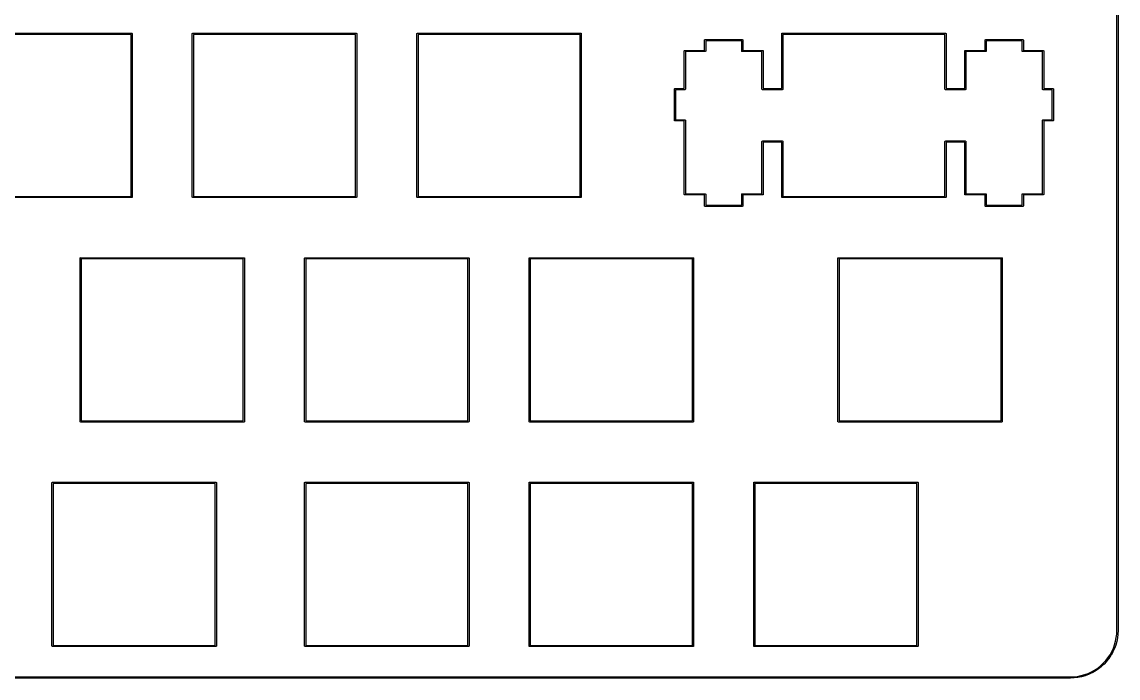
# Model space of a CAD drawing. Extents: x 13 to 318, y -118 to -23.
# Drawn here: x 225 to 318, y -118.3 to -62.6 of the extents above; entities that cross this region are included whole.
import ezdxf

# ---------------------------------------------------------------- set-up
doc = ezdxf.new("R2010")
doc.units = 0
doc.layers.add('BLACK', color=7, linetype='CONTINUOUS')

msp = doc.modelspace()

# ---------------------------------------------------------------- linework, layer by layer
at = {"layer": 'BLACK', "linetype": 'CONTINUOUS'}
for p, q in [((317.933, -114.249), (317.933, -26.8528)), ((318.033, -26.8528), (318.033, -114.249)), ((220.496, -63.5757), (234.341, -63.5757)), ((234.294, -63.6757), (220.543, -63.6757)), ((234.294, -77.4238), (234.294, -63.6757)), ((234.341, -63.5757), (234.344, -63.5755)), ((234.344, -63.5755), (234.346, -63.5757)), ((234.346, -63.5757), (234.354, -63.5764)), ((234.354, -63.5764), (234.363, -63.5793)), ((234.363, -63.5793), (234.372, -63.5839)), ((234.372, -63.5839), (234.379, -63.5902)), ((234.379, -63.5902), (234.386, -63.5978)), ((234.386, -63.5978), (234.39, -63.6065)), ((234.39, -63.6065), (234.393, -63.6159)), ((234.393, -63.6159), (234.394, -63.6257)), ((234.394, -63.6257), (234.394, -63.6281)), ((234.394, -63.6281), (234.394, -77.4713)), ((239.493, -63.6257), (239.494, -63.6159)), ((239.493, -63.6282), (239.493, -63.6257)), ((239.493, -77.4713), (239.493, -63.6282)), ((239.494, -63.6159), (239.497, -63.6065)), ((239.497, -63.6065), (239.501, -63.5978)), ((239.501, -63.5978), (239.508, -63.5902)), ((239.508, -63.5902), (239.515, -63.5839)), ((239.515, -63.5839), (239.524, -63.5793)), ((239.524, -63.5793), (239.533, -63.5764)), ((239.533, -63.5764), (239.541, -63.5757)), ((239.541, -63.5757), (239.543, -63.5755)), ((239.543, -63.5755), (239.546, -63.5757)), ((239.546, -63.5757), (253.391, -63.5757)), ((239.593, -63.6757), (239.593, -77.4238)), ((253.344, -63.6757), (239.593, -63.6757)), ((253.344, -77.4238), (253.344, -63.6757)), ((253.391, -63.5757), (253.394, -63.5755)), ((253.394, -63.5755), (253.396, -63.5757)), ((253.396, -63.5757), (253.404, -63.5764)), ((253.404, -63.5764), (253.413, -63.5793)), ((253.413, -63.5793), (253.422, -63.5839)), ((253.422, -63.5839), (253.429, -63.5902)), ((253.429, -63.5902), (253.436, -63.5978)), ((253.436, -63.5978), (253.44, -63.6065)), ((253.44, -63.6065), (253.443, -63.6159)), ((253.443, -63.6159), (253.444, -63.6257)), ((253.444, -63.6257), (253.444, -63.6281)), ((253.444, -63.6281), (253.444, -77.4713)), ((258.543, -63.6257), (258.544, -63.6159)), ((258.543, -63.6282), (258.543, -63.6257)), ((258.543, -77.4713), (258.543, -63.6282)), ((258.544, -63.6159), (258.547, -63.6065)), ((258.547, -63.6065), (258.551, -63.5978)), ((258.551, -63.5978), (258.558, -63.5902)), ((258.558, -63.5902), (258.565, -63.5839)), ((258.565, -63.5839), (258.574, -63.5793)), ((258.574, -63.5793), (258.583, -63.5764)), ((258.583, -63.5764), (258.591, -63.5757)), ((258.591, -63.5757), (258.593, -63.5755)), ((258.593, -63.5755), (258.596, -63.5757)), ((258.596, -63.5757), (272.441, -63.5757)), ((258.643, -63.6757), (258.643, -77.4238)), ((272.394, -63.6757), (258.643, -63.6757)), ((272.394, -77.4238), (272.394, -63.6757)), ((272.441, -63.5757), (272.444, -63.5755)), ((272.444, -63.5755), (272.446, -63.5757)), ((272.446, -63.5757), (272.454, -63.5764)), ((272.454, -63.5764), (272.463, -63.5793)), ((272.463, -63.5793), (272.472, -63.5839)), ((272.472, -63.5839), (272.479, -63.5902)), ((272.479, -63.5902), (272.486, -63.5978)), ((272.486, -63.5978), (272.49, -63.6065)), ((272.49, -63.6065), (272.493, -63.6159)), ((272.493, -63.6159), (272.494, -63.6257)), ((272.494, -63.6257), (272.494, -63.6281)), ((272.494, -63.6281), (272.494, -77.4713)), ((282.947, -64.1743), (282.948, -64.1645)), ((282.948, -64.1645), (282.951, -64.1551)), ((282.951, -64.1551), (282.956, -64.1464)), ((282.956, -64.1464), (282.962, -64.1388)), ((282.962, -64.1388), (282.97, -64.1326)), ((282.97, -64.1326), (282.978, -64.1279)), ((282.978, -64.1279), (282.988, -64.1251)), ((282.988, -64.1251), (282.995, -64.1243)), ((282.995, -64.1243), (282.998, -64.1241)), ((282.998, -64.1241), (283, -64.1243)), ((283, -64.1243), (286.147, -64.1243)), ((286.147, -64.1243), (286.15, -64.1241)), ((286.15, -64.1241), (286.152, -64.1243)), ((286.152, -64.1243), (286.159, -64.1251)), ((286.159, -64.1251), (286.169, -64.1279)), ((286.169, -64.1279), (286.178, -64.1326)), ((286.178, -64.1326), (286.185, -64.1388)), ((286.185, -64.1388), (286.191, -64.1464)), ((286.191, -64.1464), (286.196, -64.1551)), ((286.196, -64.1551), (286.199, -64.1645)), ((286.199, -64.1645), (286.2, -64.1743)), ((289.498, -63.6257), (289.499, -63.6159)), ((289.498, -63.6281), (289.498, -63.6257)), ((289.498, -68.2747), (289.498, -63.6281)), ((289.499, -63.6159), (289.502, -63.6065)), ((289.502, -63.6065), (289.506, -63.5978)), ((289.506, -63.5978), (289.513, -63.5902)), ((289.513, -63.5902), (289.52, -63.5839)), ((289.52, -63.5839), (289.529, -63.5793)), ((289.529, -63.5793), (289.538, -63.5764)), ((289.538, -63.5764), (289.546, -63.5757)), ((289.546, -63.5757), (289.548, -63.5755)), ((289.548, -63.5755), (289.551, -63.5757)), ((289.551, -63.5757), (303.396, -63.5757)), ((289.598, -63.6757), (289.598, -68.3223)), ((303.349, -63.6757), (289.598, -63.6757)), ((303.349, -68.3223), (303.349, -63.6757)), ((303.396, -63.5757), (303.399, -63.5755)), ((303.399, -63.5755), (303.401, -63.5757)), ((303.401, -63.5757), (303.409, -63.5764)), ((303.409, -63.5764), (303.418, -63.5793)), ((303.418, -63.5793), (303.427, -63.5839)), ((303.427, -63.5839), (303.434, -63.5902)), ((303.434, -63.5902), (303.441, -63.5978)), ((303.441, -63.5978), (303.445, -63.6065)), ((303.445, -63.6065), (303.448, -63.6159)), ((303.448, -63.6159), (303.449, -63.6257)), ((303.449, -63.6257), (303.449, -63.6281)), ((303.449, -63.6281), (303.449, -68.2747)), ((306.747, -64.1743), (306.748, -64.1645)), ((306.748, -64.1645), (306.751, -64.1551)), ((306.751, -64.1551), (306.756, -64.1464)), ((306.756, -64.1464), (306.762, -64.1388)), ((306.762, -64.1388), (306.769, -64.1326)), ((306.769, -64.1326), (306.778, -64.1279)), ((306.778, -64.1279), (306.788, -64.1251)), ((306.788, -64.1251), (306.795, -64.1243)), ((306.795, -64.1243), (306.797, -64.1241)), ((306.797, -64.1241), (306.8, -64.1243)), ((306.8, -64.1243), (309.947, -64.1243)), ((309.947, -64.1243), (309.949, -64.1241)), ((309.949, -64.1241), (309.952, -64.1243)), ((309.952, -64.1243), (309.959, -64.1251)), ((309.959, -64.1251), (309.969, -64.1279)), ((309.969, -64.1279), (309.977, -64.1326)), ((309.977, -64.1326), (309.985, -64.1388)), ((309.985, -64.1388), (309.991, -64.1464)), ((309.991, -64.1464), (309.996, -64.1551)), ((309.996, -64.1551), (309.999, -64.1645)), ((309.999, -64.1645), (310, -64.1743)), ((281.223, -65.0938), (281.224, -65.084)), ((281.223, -65.0963), (281.223, -65.0938)), ((281.223, -68.2747), (281.223, -65.0963)), ((281.224, -65.084), (281.226, -65.0746)), ((281.226, -65.0746), (281.231, -65.0659)), ((281.231, -65.0659), (281.237, -65.0583)), ((281.237, -65.0583), (281.245, -65.052)), ((281.245, -65.052), (281.254, -65.0474)), ((281.254, -65.0474), (281.263, -65.0445)), ((281.263, -65.0445), (281.27, -65.0438)), ((281.27, -65.0438), (281.273, -65.0436)), ((281.273, -65.0436), (281.275, -65.0438)), ((281.275, -65.0438), (282.948, -65.0438)), ((282.948, -64.1768), (282.947, -64.1743)), ((282.948, -65.0438), (282.948, -64.1768)), ((283.048, -65.0963), (283.047, -65.1036)), ((286.1, -64.2243), (283.048, -64.2243)), ((283.048, -64.2243), (283.048, -65.0914)), ((283.048, -65.0914), (283.048, -65.0938)), ((283.048, -65.0938), (283.048, -65.0963)), ((283.048, -65.0963), (283.048, -65.0963)), ((286.099, -65.0938), (286.1, -65.0914)), ((286.1, -65.1036), (286.099, -65.0938)), ((286.1, -65.0914), (286.1, -64.2243)), ((286.2, -64.1743), (286.2, -64.1768)), ((286.2, -64.1768), (286.2, -65.0438)), ((286.2, -65.0438), (287.872, -65.0438)), ((287.872, -65.0438), (287.874, -65.0436)), ((287.874, -65.0436), (287.877, -65.0438)), ((287.877, -65.0438), (287.884, -65.0445)), ((287.884, -65.0445), (287.894, -65.0474)), ((287.894, -65.0474), (287.902, -65.052)), ((287.902, -65.052), (287.91, -65.0583)), ((287.91, -65.0583), (287.916, -65.0659)), ((287.916, -65.0659), (287.921, -65.0746)), ((287.921, -65.0746), (287.924, -65.084)), ((287.924, -65.084), (287.925, -65.0938)), ((287.925, -65.0938), (287.924, -65.0963)), ((287.924, -65.0963), (287.924, -68.2747)), ((305.022, -65.0938), (305.023, -65.084)), ((305.023, -65.0963), (305.022, -65.0938)), ((305.023, -65.084), (305.026, -65.0746)), ((305.023, -68.2747), (305.023, -65.0963)), ((305.026, -65.0746), (305.031, -65.0659)), ((305.031, -65.0659), (305.037, -65.0583)), ((305.037, -65.0583), (305.045, -65.052)), ((305.045, -65.052), (305.053, -65.0474)), ((305.053, -65.0474), (305.063, -65.0445)), ((305.063, -65.0445), (305.07, -65.0438)), ((305.07, -65.0438), (305.073, -65.0436)), ((305.073, -65.0436), (305.075, -65.0438)), ((305.075, -65.0438), (306.747, -65.0438)), ((306.747, -64.1768), (306.747, -64.1743)), ((306.747, -65.0438), (306.747, -64.1768)), ((309.899, -64.2243), (306.847, -64.2243)), ((306.847, -64.2243), (306.847, -65.0914)), ((306.847, -65.0914), (306.848, -65.0938)), ((306.848, -65.0938), (306.847, -65.0963)), ((306.847, -65.0963), (306.847, -65.0963)), ((306.847, -65.0963), (306.847, -65.1036)), ((309.899, -65.0914), (309.899, -64.2243)), ((309.899, -65.0938), (309.899, -65.0914)), ((309.9, -65.1036), (309.899, -65.0938)), ((310, -64.1743), (309.999, -64.1768)), ((309.999, -64.1768), (309.999, -65.0438)), ((309.999, -65.0438), (311.672, -65.0438)), ((311.672, -65.0438), (311.674, -65.0436)), ((311.674, -65.0436), (311.677, -65.0438)), ((311.677, -65.0438), (311.684, -65.0445)), ((311.684, -65.0445), (311.693, -65.0474)), ((311.693, -65.0474), (311.702, -65.052)), ((311.702, -65.052), (311.71, -65.0583)), ((311.71, -65.0583), (311.716, -65.0659)), ((311.716, -65.0659), (311.721, -65.0746)), ((311.721, -65.0746), (311.723, -65.084)), ((311.723, -65.084), (311.724, -65.0938)), ((311.724, -65.0938), (311.724, -65.0963)), ((311.724, -65.0963), (311.724, -68.2747)), ((282.995, -65.1438), (281.323, -65.1438)), ((281.323, -65.1438), (281.323, -68.3223)), ((282.998, -65.1441), (282.995, -65.1438)), ((283.007, -65.1431), (282.998, -65.1441)), ((283.017, -65.1402), (283.007, -65.1431)), ((283.025, -65.1356), (283.017, -65.1402)), ((283.033, -65.1293), (283.025, -65.1356)), ((283.039, -65.1217), (283.033, -65.1293)), ((283.044, -65.113), (283.039, -65.1217)), ((283.047, -65.1036), (283.044, -65.113)), ((286.103, -65.113), (286.1, -65.1036)), ((286.108, -65.1217), (286.103, -65.113)), ((286.114, -65.1293), (286.108, -65.1217)), ((286.122, -65.1356), (286.114, -65.1293)), ((286.13, -65.1402), (286.122, -65.1356)), ((286.14, -65.1431), (286.13, -65.1402)), ((286.15, -65.1441), (286.14, -65.1431)), ((286.152, -65.1438), (286.15, -65.1441)), ((287.824, -65.1438), (286.152, -65.1438)), ((287.824, -68.3223), (287.824, -65.1438)), ((306.795, -65.1438), (305.123, -65.1438)), ((305.123, -65.1438), (305.123, -68.3223)), ((306.797, -65.1441), (306.795, -65.1438)), ((306.807, -65.1431), (306.797, -65.1441)), ((306.817, -65.1402), (306.807, -65.1431)), ((306.825, -65.1356), (306.817, -65.1402)), ((306.833, -65.1293), (306.825, -65.1356)), ((306.839, -65.1217), (306.833, -65.1293)), ((306.844, -65.113), (306.839, -65.1217)), ((306.847, -65.1036), (306.844, -65.113)), ((309.903, -65.113), (309.9, -65.1036)), ((309.908, -65.1217), (309.903, -65.113)), ((309.914, -65.1293), (309.908, -65.1217)), ((309.922, -65.1356), (309.914, -65.1293)), ((309.93, -65.1402), (309.922, -65.1356)), ((309.94, -65.1431), (309.93, -65.1402)), ((309.949, -65.1441), (309.94, -65.1431)), ((309.952, -65.1438), (309.949, -65.1441)), ((311.624, -65.1438), (309.952, -65.1438)), ((311.624, -68.3223), (311.624, -65.1438)), ((280.4, -68.3247), (280.401, -68.3149)), ((280.4, -68.3271), (280.4, -68.3247)), ((280.4, -70.9715), (280.4, -68.3271)), ((280.401, -68.3149), (280.403, -68.3055)), ((280.403, -68.3055), (280.408, -68.2968)), ((280.408, -68.2968), (280.414, -68.2892)), ((280.414, -68.2892), (280.422, -68.2829)), ((280.422, -68.2829), (280.431, -68.2783)), ((280.431, -68.2783), (280.44, -68.2754)), ((280.44, -68.2754), (280.447, -68.2747)), ((280.447, -68.2747), (280.45, -68.2745)), ((280.45, -68.2745), (280.452, -68.2747)), ((280.452, -68.2747), (281.223, -68.2747)), ((281.27, -68.3747), (280.5, -68.3747)), ((280.5, -68.3747), (280.5, -70.9239)), ((281.273, -68.3749), (281.27, -68.3747)), ((281.283, -68.374), (281.273, -68.3749)), ((281.292, -68.3711), (281.283, -68.374)), ((281.301, -68.3665), (281.292, -68.3711)), ((281.308, -68.3602), (281.301, -68.3665)), ((281.315, -68.3526), (281.308, -68.3602)), ((281.319, -68.3439), (281.315, -68.3526)), ((281.322, -68.3345), (281.319, -68.3439)), ((281.323, -68.3271), (281.322, -68.3345)), ((281.323, -68.3223), (281.323, -68.3247)), ((281.323, -68.3247), (281.323, -68.3271)), ((281.323, -68.3271), (281.323, -68.3271)), ((287.824, -68.3247), (287.824, -68.3223)), ((287.825, -68.3345), (287.824, -68.3247)), ((287.828, -68.3439), (287.825, -68.3345)), ((287.833, -68.3526), (287.828, -68.3439)), ((287.839, -68.3602), (287.833, -68.3526)), ((287.846, -68.3665), (287.839, -68.3602)), ((287.855, -68.3711), (287.846, -68.3665)), ((287.865, -68.374), (287.855, -68.3711)), ((287.874, -68.3749), (287.865, -68.374)), ((287.877, -68.3747), (287.874, -68.3749)), ((289.546, -68.3747), (287.877, -68.3747)), ((287.924, -68.2747), (289.498, -68.2747)), ((289.548, -68.3749), (289.546, -68.3747)), ((289.558, -68.374), (289.548, -68.3749)), ((289.567, -68.3711), (289.558, -68.374)), ((289.576, -68.3665), (289.567, -68.3711)), ((289.584, -68.3602), (289.576, -68.3665)), ((289.59, -68.3526), (289.584, -68.3602)), ((289.595, -68.3439), (289.59, -68.3526)), ((289.597, -68.3345), (289.595, -68.3439)), ((289.598, -68.3271), (289.597, -68.3345)), ((289.598, -68.3223), (289.598, -68.3247)), ((289.598, -68.3247), (289.598, -68.3271)), ((289.598, -68.3271), (289.598, -68.3271)), ((303.349, -68.3247), (303.349, -68.3223)), ((303.35, -68.3345), (303.349, -68.3247)), ((303.352, -68.3439), (303.35, -68.3345)), ((303.357, -68.3526), (303.352, -68.3439)), ((303.363, -68.3602), (303.357, -68.3526)), ((303.371, -68.3665), (303.363, -68.3602)), ((303.38, -68.3711), (303.371, -68.3665)), ((303.389, -68.374), (303.38, -68.3711)), ((303.399, -68.3749), (303.389, -68.374)), ((303.401, -68.3747), (303.399, -68.3749)), ((305.07, -68.3747), (303.401, -68.3747)), ((303.449, -68.2747), (305.023, -68.2747)), ((305.073, -68.3749), (305.07, -68.3747)), ((305.082, -68.374), (305.073, -68.3749)), ((305.092, -68.3711), (305.082, -68.374)), ((305.101, -68.3665), (305.092, -68.3711)), ((305.108, -68.3602), (305.101, -68.3665)), ((305.114, -68.3526), (305.108, -68.3602)), ((305.119, -68.3439), (305.114, -68.3526)), ((305.122, -68.3345), (305.119, -68.3439)), ((305.123, -68.3271), (305.122, -68.3345)), ((305.123, -68.3223), (305.123, -68.3247)), ((305.123, -68.3247), (305.123, -68.3271)), ((305.123, -68.3271), (305.123, -68.3271)), ((311.624, -68.3247), (311.624, -68.3223)), ((311.625, -68.3345), (311.624, -68.3247)), ((311.628, -68.3439), (311.625, -68.3345)), ((311.632, -68.3526), (311.628, -68.3439)), ((311.639, -68.3602), (311.632, -68.3526)), ((311.646, -68.3665), (311.639, -68.3602)), ((311.655, -68.3711), (311.646, -68.3665)), ((311.664, -68.374), (311.655, -68.3711)), ((311.674, -68.3749), (311.664, -68.374)), ((311.677, -68.3747), (311.674, -68.3749)), ((312.447, -68.3747), (311.677, -68.3747)), ((311.724, -68.2747), (312.495, -68.2747)), ((312.447, -70.9239), (312.447, -68.3747)), ((312.495, -68.2747), (312.497, -68.2745)), ((312.497, -68.2745), (312.5, -68.2747)), ((312.5, -68.2747), (312.507, -68.2754)), ((312.507, -68.2754), (312.516, -68.2783)), ((312.516, -68.2783), (312.525, -68.2829)), ((312.525, -68.2829), (312.533, -68.2892)), ((312.533, -68.2892), (312.539, -68.2968)), ((312.539, -68.2968), (312.543, -68.3055)), ((312.543, -68.3055), (312.546, -68.3149)), ((312.546, -68.3149), (312.547, -68.3247)), ((312.547, -68.3247), (312.547, -68.3271)), ((312.547, -68.3271), (312.547, -70.9715)), ((280.4, -70.9739), (280.4, -70.9715)), ((280.401, -70.9837), (280.4, -70.9739)), ((280.403, -70.9931), (280.401, -70.9837)), ((280.408, -71.0018), (280.403, -70.9931)), ((280.414, -71.0094), (280.408, -71.0018)), ((280.422, -71.0157), (280.414, -71.0094)), ((280.431, -71.0203), (280.422, -71.0157)), ((280.44, -71.0232), (280.431, -71.0203)), ((280.447, -71.0239), (280.44, -71.0232)), ((280.45, -71.0242), (280.447, -71.0239)), ((280.452, -71.0239), (280.45, -71.0242)), ((281.223, -71.0239), (280.452, -71.0239)), ((280.5, -70.9239), (281.27, -70.9239)), ((281.223, -77.2427), (281.223, -71.0239)), ((281.27, -70.9239), (281.273, -70.9237)), ((281.273, -70.9237), (281.275, -70.9239)), ((281.275, -70.9239), (281.283, -70.9246)), ((281.283, -70.9246), (281.292, -70.9275)), ((281.292, -70.9275), (281.301, -70.9321)), ((281.301, -70.9321), (281.308, -70.9384)), ((281.308, -70.9384), (281.315, -70.946)), ((281.315, -70.946), (281.319, -70.9547)), ((281.319, -70.9547), (281.322, -70.9641)), ((281.322, -70.9641), (281.323, -70.9739)), ((281.323, -70.9739), (281.323, -70.9764)), ((281.323, -70.9764), (281.323, -77.1952)), ((311.624, -70.9739), (311.625, -70.9641)), ((311.624, -70.9764), (311.624, -70.9739)), ((311.624, -77.1952), (311.624, -70.9764)), ((311.625, -70.9641), (311.628, -70.9547)), ((311.628, -70.9547), (311.632, -70.946)), ((311.632, -70.946), (311.639, -70.9384)), ((311.639, -70.9384), (311.646, -70.9321)), ((311.646, -70.9321), (311.655, -70.9275)), ((311.655, -70.9275), (311.664, -70.9246)), ((311.664, -70.9246), (311.672, -70.9239)), ((311.672, -70.9239), (311.674, -70.9237)), ((311.674, -70.9237), (311.677, -70.9239)), ((311.677, -70.9239), (312.447, -70.9239)), ((312.495, -71.0239), (311.724, -71.0239)), ((311.724, -71.0239), (311.724, -77.2427)), ((312.497, -71.0242), (312.495, -71.0239)), ((312.5, -71.0239), (312.497, -71.0242)), ((312.507, -71.0232), (312.5, -71.0239)), ((312.516, -71.0203), (312.507, -71.0232)), ((312.525, -71.0157), (312.516, -71.0203)), ((312.533, -71.0094), (312.525, -71.0157)), ((312.539, -71.0018), (312.533, -71.0094)), ((312.543, -70.9931), (312.539, -71.0018)), ((312.546, -70.9837), (312.543, -70.9931)), ((312.547, -70.9739), (312.546, -70.9837)), ((312.547, -70.9715), (312.547, -70.9739)), ((287.824, -72.7748), (287.825, -72.765)), ((287.824, -72.7772), (287.824, -72.7748)), ((287.824, -77.1952), (287.824, -72.7772)), ((287.825, -72.765), (287.828, -72.7556)), ((287.828, -72.7556), (287.833, -72.7469)), ((287.833, -72.7469), (287.839, -72.7393)), ((287.839, -72.7393), (287.846, -72.733)), ((287.846, -72.733), (287.855, -72.7284)), ((287.855, -72.7284), (287.865, -72.7255)), ((287.865, -72.7255), (287.872, -72.7248)), ((287.872, -72.7248), (287.874, -72.7245)), ((287.874, -72.7245), (287.877, -72.7248)), ((287.877, -72.7248), (289.546, -72.7248)), ((289.498, -72.8248), (287.924, -72.8248)), ((287.924, -72.8248), (287.924, -77.2427)), ((289.498, -77.4713), (289.498, -72.8248)), ((289.546, -72.7248), (289.548, -72.7245)), ((289.548, -72.7245), (289.551, -72.7248)), ((289.551, -72.7248), (289.558, -72.7255)), ((289.558, -72.7255), (289.567, -72.7284)), ((289.567, -72.7284), (289.576, -72.733)), ((289.576, -72.733), (289.584, -72.7393)), ((289.584, -72.7393), (289.59, -72.7469)), ((289.59, -72.7469), (289.595, -72.7556)), ((289.595, -72.7556), (289.597, -72.765)), ((289.597, -72.765), (289.598, -72.7748)), ((289.598, -72.7748), (289.598, -72.7772)), ((289.598, -72.7772), (289.598, -77.4238)), ((303.349, -72.7748), (303.35, -72.765)), ((303.349, -72.7772), (303.349, -72.7748)), ((303.349, -77.4238), (303.349, -72.7772)), ((303.35, -72.765), (303.352, -72.7556)), ((303.352, -72.7556), (303.357, -72.7469)), ((303.357, -72.7469), (303.363, -72.7393)), ((303.363, -72.7393), (303.371, -72.733)), ((303.371, -72.733), (303.38, -72.7284)), ((303.38, -72.7284), (303.389, -72.7255)), ((303.389, -72.7255), (303.396, -72.7248)), ((303.396, -72.7248), (303.399, -72.7245)), ((303.399, -72.7245), (303.401, -72.7248)), ((303.401, -72.7248), (305.07, -72.7248)), ((305.023, -72.8248), (303.449, -72.8248)), ((303.449, -72.8248), (303.449, -77.4713)), ((305.023, -77.2427), (305.023, -72.8248)), ((305.07, -72.7248), (305.073, -72.7245)), ((305.073, -72.7245), (305.075, -72.7248)), ((305.075, -72.7248), (305.082, -72.7255)), ((305.082, -72.7255), (305.092, -72.7284)), ((305.092, -72.7284), (305.101, -72.733)), ((305.101, -72.733), (305.108, -72.7393)), ((305.108, -72.7393), (305.114, -72.7469)), ((305.114, -72.7469), (305.119, -72.7556)), ((305.119, -72.7556), (305.122, -72.765)), ((305.122, -72.765), (305.123, -72.7748)), ((305.123, -72.7748), (305.123, -72.7772)), ((305.123, -72.7772), (305.123, -77.1952)), ((234.341, -77.5238), (220.496, -77.5238)), ((220.543, -77.4238), (234.294, -77.4238)), ((234.344, -77.524), (234.341, -77.5238)), ((234.354, -77.5231), (234.344, -77.524)), ((234.363, -77.5202), (234.354, -77.5231)), ((234.372, -77.5156), (234.363, -77.5202)), ((234.379, -77.5093), (234.372, -77.5156)), ((234.386, -77.5017), (234.379, -77.5093)), ((234.39, -77.493), (234.386, -77.5017)), ((234.393, -77.4836), (234.39, -77.493)), ((234.394, -77.4762), (234.393, -77.4836)), ((234.394, -77.4713), (234.394, -77.4738)), ((234.394, -77.4738), (234.394, -77.4762)), ((234.394, -77.4762), (234.394, -77.4762)), ((239.493, -77.4738), (239.493, -77.4713)), ((239.494, -77.4836), (239.493, -77.4738)), ((239.497, -77.493), (239.494, -77.4836)), ((239.501, -77.5017), (239.497, -77.493)), ((239.508, -77.5093), (239.501, -77.5017)), ((239.515, -77.5156), (239.508, -77.5093)), ((239.524, -77.5202), (239.515, -77.5156)), ((239.533, -77.5231), (239.524, -77.5202)), ((239.543, -77.524), (239.533, -77.5231)), ((239.546, -77.5238), (239.543, -77.524)), ((253.391, -77.5238), (239.546, -77.5238)), ((239.593, -77.4238), (253.344, -77.4238)), ((253.394, -77.524), (253.391, -77.5238)), ((253.404, -77.5231), (253.394, -77.524)), ((253.413, -77.5202), (253.404, -77.5231)), ((253.422, -77.5156), (253.413, -77.5202)), ((253.429, -77.5093), (253.422, -77.5156)), ((253.436, -77.5017), (253.429, -77.5093)), ((253.44, -77.493), (253.436, -77.5017)), ((253.443, -77.4836), (253.44, -77.493)), ((253.444, -77.4762), (253.443, -77.4836)), ((253.444, -77.4713), (253.444, -77.4738)), ((253.444, -77.4738), (253.444, -77.4762)), ((253.444, -77.4762), (253.444, -77.4762)), ((258.543, -77.4738), (258.543, -77.4713)), ((258.544, -77.4836), (258.543, -77.4738)), ((258.547, -77.493), (258.544, -77.4836)), ((258.551, -77.5017), (258.547, -77.493)), ((258.558, -77.5093), (258.551, -77.5017)), ((258.565, -77.5156), (258.558, -77.5093)), ((258.574, -77.5202), (258.565, -77.5156)), ((258.583, -77.5231), (258.574, -77.5202)), ((258.593, -77.524), (258.583, -77.5231)), ((258.596, -77.5238), (258.593, -77.524)), ((272.441, -77.5238), (258.596, -77.5238)), ((258.643, -77.4238), (272.394, -77.4238)), ((272.444, -77.524), (272.441, -77.5238)), ((272.454, -77.5231), (272.444, -77.524)), ((272.463, -77.5202), (272.454, -77.5231)), ((272.472, -77.5156), (272.463, -77.5202)), ((272.479, -77.5093), (272.472, -77.5156)), ((272.486, -77.5017), (272.479, -77.5093)), ((272.49, -77.493), (272.486, -77.5017)), ((272.493, -77.4836), (272.49, -77.493)), ((272.494, -77.4762), (272.493, -77.4836)), ((272.494, -77.4713), (272.494, -77.4738)), ((272.494, -77.4738), (272.494, -77.4762)), ((272.494, -77.4762), (272.494, -77.4762)), ((281.223, -77.2452), (281.223, -77.2427)), ((281.224, -77.255), (281.223, -77.2452)), ((281.226, -77.2644), (281.224, -77.255)), ((281.231, -77.2731), (281.226, -77.2644)), ((281.237, -77.2807), (281.231, -77.2731)), ((281.245, -77.287), (281.237, -77.2807)), ((281.254, -77.2916), (281.245, -77.287)), ((281.263, -77.2945), (281.254, -77.2916)), ((281.27, -77.2952), (281.263, -77.2945)), ((281.273, -77.2954), (281.27, -77.2952)), ((281.275, -77.2952), (281.273, -77.2954)), ((282.948, -77.2952), (281.275, -77.2952)), ((281.323, -77.1952), (282.995, -77.1952)), ((282.948, -78.2232), (282.948, -77.2952)), ((282.995, -77.1952), (282.998, -77.1949)), ((282.998, -77.1949), (283, -77.1952)), ((283, -77.1952), (283.007, -77.1959)), ((283.007, -77.1959), (283.017, -77.1988)), ((283.017, -77.1988), (283.025, -77.2034)), ((283.025, -77.2034), (283.033, -77.2097)), ((283.033, -77.2097), (283.039, -77.2173)), ((283.039, -77.2173), (283.044, -77.226)), ((283.044, -77.226), (283.047, -77.2354)), ((283.047, -77.2354), (283.048, -77.2452)), ((283.048, -77.2452), (283.048, -77.2476)), ((283.048, -77.2476), (283.048, -78.1756)), ((286.099, -77.2452), (286.1, -77.2354)), ((286.1, -77.2476), (286.099, -77.2452)), ((286.1, -77.2354), (286.103, -77.226)), ((286.1, -78.1756), (286.1, -77.2476)), ((286.103, -77.226), (286.108, -77.2173)), ((286.108, -77.2173), (286.114, -77.2097)), ((286.114, -77.2097), (286.122, -77.2034)), ((286.122, -77.2034), (286.13, -77.1988)), ((286.13, -77.1988), (286.14, -77.1959)), ((286.14, -77.1959), (286.147, -77.1952)), ((286.147, -77.1952), (286.15, -77.1949)), ((286.15, -77.1949), (286.152, -77.1952)), ((286.152, -77.1952), (287.824, -77.1952)), ((287.872, -77.2952), (286.2, -77.2952)), ((286.2, -77.2952), (286.2, -78.2232)), ((287.874, -77.2954), (287.872, -77.2952)), ((287.877, -77.2952), (287.874, -77.2954)), ((287.884, -77.2945), (287.877, -77.2952)), ((287.894, -77.2916), (287.884, -77.2945)), ((287.902, -77.287), (287.894, -77.2916)), ((287.91, -77.2807), (287.902, -77.287)), ((287.916, -77.2731), (287.91, -77.2807)), ((287.921, -77.2644), (287.916, -77.2731)), ((287.924, -77.255), (287.921, -77.2644)), ((287.924, -77.2427), (287.925, -77.2452)), ((287.925, -77.2452), (287.924, -77.255)), ((289.498, -77.4738), (289.498, -77.4713)), ((289.499, -77.4836), (289.498, -77.4738)), ((289.502, -77.493), (289.499, -77.4836)), ((289.506, -77.5017), (289.502, -77.493)), ((289.513, -77.5093), (289.506, -77.5017)), ((289.52, -77.5156), (289.513, -77.5093)), ((289.529, -77.5202), (289.52, -77.5156)), ((289.538, -77.5231), (289.529, -77.5202)), ((289.546, -77.5238), (289.538, -77.5231)), ((289.548, -77.524), (289.546, -77.5238)), ((289.551, -77.5238), (289.548, -77.524)), ((303.396, -77.5238), (289.551, -77.5238)), ((289.598, -77.4238), (303.349, -77.4238)), ((303.399, -77.524), (303.396, -77.5238)), ((303.401, -77.5238), (303.399, -77.524)), ((303.409, -77.5231), (303.401, -77.5238)), ((303.418, -77.5202), (303.409, -77.5231)), ((303.427, -77.5156), (303.418, -77.5202)), ((303.434, -77.5093), (303.427, -77.5156)), ((303.441, -77.5017), (303.434, -77.5093)), ((303.445, -77.493), (303.441, -77.5017)), ((303.448, -77.4836), (303.445, -77.493)), ((303.449, -77.4738), (303.448, -77.4836)), ((303.449, -77.4713), (303.449, -77.4738)), ((305.022, -77.2452), (305.023, -77.2427)), ((305.023, -77.255), (305.022, -77.2452)), ((305.026, -77.2644), (305.023, -77.255)), ((305.031, -77.2731), (305.026, -77.2644)), ((305.037, -77.2807), (305.031, -77.2731)), ((305.045, -77.287), (305.037, -77.2807)), ((305.053, -77.2916), (305.045, -77.287)), ((305.063, -77.2945), (305.053, -77.2916)), ((305.07, -77.2952), (305.063, -77.2945)), ((305.073, -77.2954), (305.07, -77.2952)), ((305.075, -77.2952), (305.073, -77.2954)), ((306.747, -77.2952), (305.075, -77.2952)), ((305.123, -77.1952), (306.795, -77.1952)), ((306.747, -78.2232), (306.747, -77.2952)), ((306.795, -77.1952), (306.797, -77.1949)), ((306.797, -77.1949), (306.8, -77.1952)), ((306.8, -77.1952), (306.807, -77.1959)), ((306.807, -77.1959), (306.817, -77.1988)), ((306.817, -77.1988), (306.825, -77.2034)), ((306.825, -77.2034), (306.833, -77.2097)), ((306.833, -77.2097), (306.839, -77.2173)), ((306.839, -77.2173), (306.844, -77.226)), ((306.844, -77.226), (306.847, -77.2354)), ((306.847, -77.2354), (306.848, -77.2452)), ((306.848, -77.2452), (306.847, -77.2476)), ((306.847, -77.2476), (306.847, -78.1756)), ((309.899, -77.2452), (309.9, -77.2354)), ((309.899, -77.2476), (309.899, -77.2452)), ((309.899, -78.1756), (309.899, -77.2476)), ((309.9, -77.2354), (309.903, -77.226)), ((309.903, -77.226), (309.908, -77.2173)), ((309.908, -77.2173), (309.914, -77.2097)), ((309.914, -77.2097), (309.922, -77.2034)), ((309.922, -77.2034), (309.93, -77.1988)), ((309.93, -77.1988), (309.94, -77.1959)), ((309.94, -77.1959), (309.947, -77.1952)), ((309.947, -77.1952), (309.949, -77.1949)), ((309.949, -77.1949), (309.952, -77.1952)), ((309.952, -77.1952), (311.624, -77.1952)), ((311.672, -77.2952), (309.999, -77.2952)), ((309.999, -77.2952), (309.999, -78.2232)), ((311.674, -77.2954), (311.672, -77.2952)), ((311.677, -77.2952), (311.674, -77.2954)), ((311.684, -77.2945), (311.677, -77.2952)), ((311.693, -77.2916), (311.684, -77.2945)), ((311.702, -77.287), (311.693, -77.2916)), ((311.71, -77.2807), (311.702, -77.287)), ((311.716, -77.2731), (311.71, -77.2807)), ((311.721, -77.2644), (311.716, -77.2731)), ((311.723, -77.255), (311.721, -77.2644)), ((311.724, -77.2452), (311.723, -77.255)), ((311.724, -77.2427), (311.724, -77.2452)), ((282.947, -78.2256), (282.948, -78.2232)), ((282.948, -78.2354), (282.947, -78.2256)), ((282.951, -78.2448), (282.948, -78.2354)), ((282.956, -78.2535), (282.951, -78.2448)), ((282.962, -78.2611), (282.956, -78.2535)), ((282.97, -78.2674), (282.962, -78.2611)), ((282.978, -78.272), (282.97, -78.2674)), ((282.988, -78.2749), (282.978, -78.272)), ((282.995, -78.2756), (282.988, -78.2749)), ((282.998, -78.2759), (282.995, -78.2756)), ((283, -78.2756), (282.998, -78.2759)), ((286.147, -78.2756), (283, -78.2756)), ((283.048, -78.1756), (286.1, -78.1756)), ((286.15, -78.2759), (286.147, -78.2756)), ((286.152, -78.2756), (286.15, -78.2759)), ((286.159, -78.2749), (286.152, -78.2756)), ((286.169, -78.272), (286.159, -78.2749)), ((286.178, -78.2674), (286.169, -78.272)), ((286.185, -78.2611), (286.178, -78.2674)), ((286.191, -78.2535), (286.185, -78.2611)), ((286.196, -78.2448), (286.191, -78.2535)), ((286.199, -78.2354), (286.196, -78.2448)), ((286.2, -78.2256), (286.199, -78.2354)), ((286.2, -78.2232), (286.2, -78.2256)), ((306.747, -78.2256), (306.747, -78.2232)), ((306.748, -78.2354), (306.747, -78.2256)), ((306.751, -78.2448), (306.748, -78.2354)), ((306.756, -78.2535), (306.751, -78.2448)), ((306.762, -78.2611), (306.756, -78.2535)), ((306.769, -78.2674), (306.762, -78.2611)), ((306.778, -78.272), (306.769, -78.2674)), ((306.788, -78.2749), (306.778, -78.272)), ((306.795, -78.2756), (306.788, -78.2749)), ((306.797, -78.2759), (306.795, -78.2756)), ((306.8, -78.2756), (306.797, -78.2759)), ((309.947, -78.2756), (306.8, -78.2756)), ((306.847, -78.1756), (309.899, -78.1756)), ((309.949, -78.2759), (309.947, -78.2756)), ((309.952, -78.2756), (309.949, -78.2759)), ((309.959, -78.2749), (309.952, -78.2756)), ((309.969, -78.272), (309.959, -78.2749)), ((309.977, -78.2674), (309.969, -78.272)), ((309.985, -78.2611), (309.977, -78.2674)), ((309.991, -78.2535), (309.985, -78.2611)), ((309.996, -78.2448), (309.991, -78.2535)), ((309.999, -78.2354), (309.996, -78.2448)), ((309.999, -78.2232), (310, -78.2256)), ((310, -78.2256), (309.999, -78.2354)), ((229.968, -82.6757), (229.969, -82.6659)), ((229.968, -82.6782), (229.968, -82.6757)), ((229.968, -96.5213), (229.968, -82.6782)), ((229.969, -82.6659), (229.972, -82.6565)), ((229.972, -82.6565), (229.976, -82.6478)), ((229.976, -82.6478), (229.983, -82.6402)), ((229.983, -82.6402), (229.99, -82.6339)), ((229.99, -82.6339), (229.999, -82.6293)), ((229.999, -82.6293), (230.008, -82.6264)), ((230.008, -82.6264), (230.016, -82.6257)), ((230.016, -82.6257), (230.018, -82.6255)), ((230.018, -82.6255), (230.021, -82.6257)), ((230.021, -82.6257), (243.866, -82.6257)), ((230.068, -82.7257), (230.068, -96.4738)), ((243.819, -82.7257), (230.068, -82.7257)), ((243.819, -96.4738), (243.819, -82.7257)), ((243.866, -82.6257), (243.869, -82.6255)), ((243.869, -82.6255), (243.871, -82.6257)), ((243.871, -82.6257), (243.879, -82.6264)), ((243.879, -82.6264), (243.888, -82.6293)), ((243.888, -82.6293), (243.897, -82.6339)), ((243.897, -82.6339), (243.904, -82.6402)), ((243.904, -82.6402), (243.911, -82.6478)), ((243.911, -82.6478), (243.915, -82.6565)), ((243.915, -82.6565), (243.918, -82.6659)), ((243.918, -82.6659), (243.919, -82.6757)), ((243.919, -82.6757), (243.919, -82.6781)), ((243.919, -82.6781), (243.919, -96.5213)), ((249.018, -82.6757), (249.019, -82.6659)), ((249.018, -82.6782), (249.018, -82.6757)), ((249.018, -96.5213), (249.018, -82.6782)), ((249.019, -82.6659), (249.022, -82.6565)), ((249.022, -82.6565), (249.026, -82.6478)), ((249.026, -82.6478), (249.033, -82.6402)), ((249.033, -82.6402), (249.04, -82.6339)), ((249.04, -82.6339), (249.049, -82.6293)), ((249.049, -82.6293), (249.058, -82.6264)), ((249.058, -82.6264), (249.066, -82.6257)), ((249.066, -82.6257), (249.068, -82.6255)), ((249.068, -82.6255), (249.071, -82.6257)), ((249.071, -82.6257), (262.916, -82.6257)), ((249.118, -82.7257), (249.118, -96.4738)), ((262.869, -82.7257), (249.118, -82.7257)), ((262.869, -96.4738), (262.869, -82.7257)), ((262.916, -82.6257), (262.919, -82.6255)), ((262.919, -82.6255), (262.921, -82.6257)), ((262.921, -82.6257), (262.929, -82.6264)), ((262.929, -82.6264), (262.938, -82.6293)), ((262.938, -82.6293), (262.947, -82.6339)), ((262.947, -82.6339), (262.954, -82.6402)), ((262.954, -82.6402), (262.961, -82.6478)), ((262.961, -82.6478), (262.965, -82.6565)), ((262.965, -82.6565), (262.968, -82.6659)), ((262.968, -82.6659), (262.969, -82.6757)), ((262.969, -82.6757), (262.969, -82.6781)), ((262.969, -82.6781), (262.969, -96.5213)), ((268.068, -82.6757), (268.069, -82.6659)), ((268.068, -82.6782), (268.068, -82.6757)), ((268.068, -96.5213), (268.068, -82.6782)), ((268.069, -82.6659), (268.072, -82.6565)), ((268.072, -82.6565), (268.076, -82.6478)), ((268.076, -82.6478), (268.083, -82.6402)), ((268.083, -82.6402), (268.09, -82.6339)), ((268.09, -82.6339), (268.099, -82.6293)), ((268.099, -82.6293), (268.108, -82.6264)), ((268.108, -82.6264), (268.116, -82.6257)), ((268.116, -82.6257), (268.118, -82.6255)), ((268.118, -82.6255), (268.121, -82.6257)), ((268.121, -82.6257), (281.966, -82.6257)), ((268.168, -82.7257), (268.168, -96.4738)), ((281.919, -82.7257), (268.168, -82.7257)), ((281.919, -96.4738), (281.919, -82.7257)), ((281.966, -82.6257), (281.969, -82.6255)), ((281.969, -82.6255), (281.971, -82.6257)), ((281.971, -82.6257), (281.979, -82.6264)), ((281.979, -82.6264), (281.988, -82.6293)), ((281.988, -82.6293), (281.997, -82.6339)), ((281.997, -82.6339), (282.004, -82.6402)), ((282.004, -82.6402), (282.011, -82.6478)), ((282.011, -82.6478), (282.015, -82.6565)), ((282.015, -82.6565), (282.018, -82.6659)), ((282.018, -82.6659), (282.019, -82.6757)), ((282.019, -82.6757), (282.019, -82.6781)), ((282.019, -82.6781), (282.019, -96.5213)), ((294.263, -82.6757), (294.264, -82.6659)), ((294.263, -82.6782), (294.263, -82.6757)), ((294.263, -96.5213), (294.263, -82.6782)), ((294.264, -82.6659), (294.267, -82.6565)), ((294.267, -82.6565), (294.271, -82.6478)), ((294.271, -82.6478), (294.278, -82.6402)), ((294.278, -82.6402), (294.285, -82.6339)), ((294.285, -82.6339), (294.294, -82.6293)), ((294.294, -82.6293), (294.303, -82.6264)), ((294.303, -82.6264), (294.311, -82.6257)), ((294.311, -82.6257), (294.313, -82.6255)), ((294.313, -82.6255), (294.316, -82.6257)), ((294.316, -82.6257), (308.159, -82.6257)), ((294.363, -82.7257), (294.363, -96.4738)), ((308.111, -82.7257), (294.363, -82.7257)), ((308.111, -96.4738), (308.111, -82.7257)), ((308.159, -82.6257), (308.161, -82.6255)), ((308.161, -82.6255), (308.164, -82.6257)), ((308.164, -82.6257), (308.171, -82.6264)), ((308.171, -82.6264), (308.181, -82.6293)), ((308.181, -82.6293), (308.189, -82.6339)), ((308.189, -82.6339), (308.197, -82.6402)), ((308.197, -82.6402), (308.203, -82.6478)), ((308.203, -82.6478), (308.208, -82.6565)), ((308.208, -82.6565), (308.211, -82.6659)), ((308.211, -82.6659), (308.212, -82.6757)), ((308.212, -82.6757), (308.211, -82.6781)), ((308.211, -82.6781), (308.211, -96.5213)), ((229.968, -96.5238), (229.968, -96.5213)), ((229.969, -96.5336), (229.968, -96.5238)), ((229.972, -96.543), (229.969, -96.5336)), ((229.976, -96.5517), (229.972, -96.543)), ((229.983, -96.5593), (229.976, -96.5517)), ((229.99, -96.5656), (229.983, -96.5593)), ((229.999, -96.5702), (229.99, -96.5656)), ((230.008, -96.5731), (229.999, -96.5702)), ((230.018, -96.574), (230.008, -96.5731)), ((230.021, -96.5738), (230.018, -96.574)), ((243.866, -96.5738), (230.021, -96.5738)), ((230.068, -96.4738), (243.819, -96.4738)), ((243.869, -96.574), (243.866, -96.5738)), ((243.879, -96.5731), (243.869, -96.574)), ((243.888, -96.5702), (243.879, -96.5731)), ((243.897, -96.5656), (243.888, -96.5702)), ((243.904, -96.5593), (243.897, -96.5656)), ((243.911, -96.5517), (243.904, -96.5593)), ((243.915, -96.543), (243.911, -96.5517)), ((243.918, -96.5336), (243.915, -96.543)), ((243.919, -96.5262), (243.918, -96.5336)), ((243.919, -96.5213), (243.919, -96.5238)), ((243.919, -96.5238), (243.919, -96.5262)), ((243.919, -96.5262), (243.919, -96.5262)), ((249.018, -96.5238), (249.018, -96.5213)), ((249.019, -96.5336), (249.018, -96.5238)), ((249.022, -96.543), (249.019, -96.5336)), ((249.026, -96.5517), (249.022, -96.543)), ((249.033, -96.5593), (249.026, -96.5517)), ((249.04, -96.5656), (249.033, -96.5593)), ((249.049, -96.5702), (249.04, -96.5656)), ((249.058, -96.5731), (249.049, -96.5702)), ((249.068, -96.574), (249.058, -96.5731)), ((249.071, -96.5738), (249.068, -96.574)), ((262.916, -96.5738), (249.071, -96.5738)), ((249.118, -96.4738), (262.869, -96.4738)), ((262.919, -96.574), (262.916, -96.5738)), ((262.929, -96.5731), (262.919, -96.574)), ((262.938, -96.5702), (262.929, -96.5731)), ((262.947, -96.5656), (262.938, -96.5702)), ((262.954, -96.5593), (262.947, -96.5656)), ((262.961, -96.5517), (262.954, -96.5593)), ((262.965, -96.543), (262.961, -96.5517)), ((262.968, -96.5336), (262.965, -96.543)), ((262.969, -96.5262), (262.968, -96.5336)), ((262.969, -96.5213), (262.969, -96.5238)), ((262.969, -96.5238), (262.969, -96.5262)), ((262.969, -96.5262), (262.969, -96.5262)), ((268.068, -96.5238), (268.068, -96.5213)), ((268.069, -96.5336), (268.068, -96.5238)), ((268.072, -96.543), (268.069, -96.5336)), ((268.076, -96.5517), (268.072, -96.543)), ((268.083, -96.5593), (268.076, -96.5517)), ((268.09, -96.5656), (268.083, -96.5593)), ((268.099, -96.5702), (268.09, -96.5656)), ((268.108, -96.5731), (268.099, -96.5702)), ((268.118, -96.574), (268.108, -96.5731)), ((268.121, -96.5738), (268.118, -96.574)), ((281.966, -96.5738), (268.121, -96.5738)), ((268.168, -96.4738), (281.919, -96.4738)), ((281.969, -96.574), (281.966, -96.5738)), ((281.979, -96.5731), (281.969, -96.574)), ((281.988, -96.5702), (281.979, -96.5731)), ((281.997, -96.5656), (281.988, -96.5702)), ((282.004, -96.5593), (281.997, -96.5656)), ((282.011, -96.5517), (282.004, -96.5593)), ((282.015, -96.543), (282.011, -96.5517)), ((282.018, -96.5336), (282.015, -96.543)), ((282.019, -96.5262), (282.018, -96.5336)), ((282.019, -96.5213), (282.019, -96.5238)), ((282.019, -96.5238), (282.019, -96.5262)), ((282.019, -96.5262), (282.019, -96.5262)), ((294.263, -96.5238), (294.263, -96.5213)), ((294.264, -96.5336), (294.263, -96.5238)), ((294.267, -96.543), (294.264, -96.5336)), ((294.271, -96.5517), (294.267, -96.543)), ((294.278, -96.5593), (294.271, -96.5517)), ((294.285, -96.5656), (294.278, -96.5593)), ((294.294, -96.5702), (294.285, -96.5656)), ((294.303, -96.5731), (294.294, -96.5702)), ((294.313, -96.574), (294.303, -96.5731)), ((294.316, -96.5738), (294.313, -96.574)), ((308.159, -96.5738), (294.316, -96.5738)), ((294.363, -96.4738), (308.111, -96.4738)), ((308.161, -96.574), (308.159, -96.5738)), ((308.171, -96.5731), (308.161, -96.574)), ((308.181, -96.5702), (308.171, -96.5731)), ((308.189, -96.5656), (308.181, -96.5702)), ((308.197, -96.5593), (308.189, -96.5656)), ((308.203, -96.5517), (308.197, -96.5593)), ((308.208, -96.543), (308.203, -96.5517)), ((308.211, -96.5336), (308.208, -96.543)), ((308.211, -96.5213), (308.212, -96.5238)), ((308.212, -96.5238), (308.211, -96.5262)), ((308.211, -96.5262), (308.211, -96.5262)), ((308.211, -96.5262), (308.211, -96.5336)), ((227.588, -101.726), (227.589, -101.716)), ((227.588, -101.728), (227.588, -101.726)), ((227.588, -115.571), (227.588, -101.728)), ((227.589, -101.716), (227.592, -101.706)), ((227.592, -101.706), (227.596, -101.698)), ((227.596, -101.698), (227.603, -101.69)), ((227.603, -101.69), (227.61, -101.684)), ((227.61, -101.684), (227.619, -101.679)), ((227.619, -101.679), (227.628, -101.676)), ((227.628, -101.676), (227.636, -101.676)), ((227.636, -101.676), (227.638, -101.675)), ((227.638, -101.675), (227.641, -101.676)), ((227.641, -101.676), (241.484, -101.676)), ((227.688, -101.776), (227.688, -115.524)), ((241.436, -101.776), (227.688, -101.776)), ((241.436, -115.524), (241.436, -101.776)), ((241.484, -101.676), (241.486, -101.675)), ((241.486, -101.675), (241.489, -101.676)), ((241.489, -101.676), (241.496, -101.676)), ((241.496, -101.676), (241.506, -101.679)), ((241.506, -101.679), (241.514, -101.684)), ((241.514, -101.684), (241.522, -101.69)), ((241.522, -101.69), (241.528, -101.698)), ((241.528, -101.698), (241.533, -101.706)), ((241.533, -101.706), (241.536, -101.716)), ((241.536, -101.716), (241.537, -101.726)), ((241.537, -101.726), (241.536, -101.728)), ((241.536, -101.728), (241.536, -115.571)), ((249.018, -101.726), (249.019, -101.716)), ((249.018, -101.728), (249.018, -101.726)), ((249.018, -115.571), (249.018, -101.728)), ((249.019, -101.716), (249.022, -101.706)), ((249.022, -101.706), (249.026, -101.698)), ((249.026, -101.698), (249.033, -101.69)), ((249.033, -101.69), (249.04, -101.684)), ((249.04, -101.684), (249.049, -101.679)), ((249.049, -101.679), (249.058, -101.676)), ((249.058, -101.676), (249.066, -101.676)), ((249.066, -101.676), (249.068, -101.675)), ((249.068, -101.675), (249.071, -101.676)), ((249.071, -101.676), (262.916, -101.676)), ((249.118, -101.776), (249.118, -115.524)), ((262.869, -101.776), (249.118, -101.776)), ((262.869, -115.524), (262.869, -101.776)), ((262.916, -101.676), (262.919, -101.675)), ((262.919, -101.675), (262.921, -101.676)), ((262.921, -101.676), (262.929, -101.676)), ((262.929, -101.676), (262.938, -101.679)), ((262.938, -101.679), (262.947, -101.684)), ((262.947, -101.684), (262.954, -101.69)), ((262.954, -101.69), (262.961, -101.698)), ((262.961, -101.698), (262.965, -101.706)), ((262.965, -101.706), (262.968, -101.716)), ((262.968, -101.716), (262.969, -101.726)), ((262.969, -101.726), (262.969, -101.728)), ((262.969, -101.728), (262.969, -115.571)), ((268.068, -101.726), (268.069, -101.716)), ((268.068, -101.728), (268.068, -101.726)), ((268.068, -115.571), (268.068, -101.728)), ((268.069, -101.716), (268.072, -101.706)), ((268.072, -101.706), (268.076, -101.698)), ((268.076, -101.698), (268.083, -101.69)), ((268.083, -101.69), (268.09, -101.684)), ((268.09, -101.684), (268.099, -101.679)), ((268.099, -101.679), (268.108, -101.676)), ((268.108, -101.676), (268.116, -101.676)), ((268.116, -101.676), (268.118, -101.675)), ((268.118, -101.675), (268.121, -101.676)), ((268.121, -101.676), (281.966, -101.676)), ((268.168, -101.776), (268.168, -115.524)), ((281.919, -101.776), (268.168, -101.776)), ((281.919, -115.524), (281.919, -101.776)), ((281.966, -101.676), (281.969, -101.675)), ((281.969, -101.675), (281.971, -101.676)), ((281.971, -101.676), (281.979, -101.676)), ((281.979, -101.676), (281.988, -101.679)), ((281.988, -101.679), (281.997, -101.684)), ((281.997, -101.684), (282.004, -101.69)), ((282.004, -101.69), (282.011, -101.698)), ((282.011, -101.698), (282.015, -101.706)), ((282.015, -101.706), (282.018, -101.716)), ((282.018, -101.716), (282.019, -101.726)), ((282.019, -101.726), (282.019, -101.728)), ((282.019, -101.728), (282.019, -115.571)), ((287.118, -101.726), (287.119, -101.716)), ((287.118, -101.728), (287.118, -101.726)), ((287.118, -115.571), (287.118, -101.728)), ((287.119, -101.716), (287.122, -101.706)), ((287.122, -101.706), (287.126, -101.698)), ((287.126, -101.698), (287.133, -101.69)), ((287.133, -101.69), (287.14, -101.684)), ((287.14, -101.684), (287.149, -101.679)), ((287.149, -101.679), (287.158, -101.676)), ((287.158, -101.676), (287.166, -101.676)), ((287.166, -101.676), (287.168, -101.675)), ((287.168, -101.675), (287.171, -101.676)), ((287.171, -101.676), (301.016, -101.676)), ((287.218, -101.776), (287.218, -115.524)), ((300.969, -101.776), (287.218, -101.776)), ((300.969, -115.524), (300.969, -101.776)), ((301.016, -101.676), (301.019, -101.675)), ((301.019, -101.675), (301.021, -101.676)), ((301.021, -101.676), (301.029, -101.676)), ((301.029, -101.676), (301.038, -101.679)), ((301.038, -101.679), (301.047, -101.684)), ((301.047, -101.684), (301.054, -101.69)), ((301.054, -101.69), (301.061, -101.698)), ((301.061, -101.698), (301.065, -101.706)), ((301.065, -101.706), (301.068, -101.716)), ((301.068, -101.716), (301.069, -101.726)), ((301.069, -101.726), (301.069, -101.728)), ((301.069, -101.728), (301.069, -115.571)), ((317.918, -114.561), (317.933, -114.249)), ((318.033, -114.254), (318.018, -114.567)), ((318.033, -114.249), (318.034, -114.25)), ((318.034, -114.25), (318.033, -114.252)), ((318.033, -114.252), (318.033, -114.253)), ((318.033, -114.253), (318.033, -114.254)), ((317.74, -115.472), (317.823, -115.174)), ((317.823, -115.174), (317.883, -114.87)), ((317.92, -115.199), (317.836, -115.5)), ((317.883, -114.87), (317.918, -114.561)), ((317.921, -115.196), (317.92, -115.197)), ((317.92, -115.197), (317.92, -115.197)), ((317.92, -115.197), (317.92, -115.199)), ((317.982, -114.888), (317.921, -115.194)), ((317.921, -115.194), (317.921, -115.196)), ((318.018, -114.572), (317.982, -114.883)), ((317.982, -114.883), (317.982, -114.885)), ((317.982, -114.885), (317.982, -114.886)), ((317.982, -114.886), (317.982, -114.886)), ((317.982, -114.886), (317.982, -114.888)), ((318.018, -114.567), (318.018, -114.569)), ((318.018, -114.569), (318.018, -114.569)), ((318.018, -114.569), (318.018, -114.57)), ((318.018, -114.57), (318.018, -114.572)), ((227.588, -115.574), (227.588, -115.571)), ((227.589, -115.584), (227.588, -115.574)), ((227.592, -115.593), (227.589, -115.584)), ((227.596, -115.602), (227.592, -115.593)), ((227.603, -115.609), (227.596, -115.602)), ((227.61, -115.616), (227.603, -115.609)), ((227.619, -115.62), (227.61, -115.616)), ((227.628, -115.623), (227.619, -115.62)), ((227.638, -115.624), (227.628, -115.623)), ((227.641, -115.624), (227.638, -115.624)), ((241.484, -115.624), (227.641, -115.624)), ((227.688, -115.524), (241.436, -115.524)), ((241.486, -115.624), (241.484, -115.624)), ((241.496, -115.623), (241.486, -115.624)), ((241.506, -115.62), (241.496, -115.623)), ((241.514, -115.616), (241.506, -115.62)), ((241.522, -115.609), (241.514, -115.616)), ((241.528, -115.602), (241.522, -115.609)), ((241.533, -115.593), (241.528, -115.602)), ((241.536, -115.584), (241.533, -115.593)), ((241.536, -115.571), (241.537, -115.574)), ((241.537, -115.574), (241.536, -115.576)), ((241.536, -115.576), (241.536, -115.576)), ((241.536, -115.576), (241.536, -115.584)), ((249.018, -115.574), (249.018, -115.571)), ((249.019, -115.584), (249.018, -115.574)), ((249.022, -115.593), (249.019, -115.584)), ((249.026, -115.602), (249.022, -115.593)), ((249.033, -115.609), (249.026, -115.602)), ((249.04, -115.616), (249.033, -115.609)), ((249.049, -115.62), (249.04, -115.616)), ((249.058, -115.623), (249.049, -115.62)), ((249.068, -115.624), (249.058, -115.623)), ((249.071, -115.624), (249.068, -115.624)), ((262.916, -115.624), (249.071, -115.624)), ((249.118, -115.524), (262.869, -115.524)), ((262.919, -115.624), (262.916, -115.624)), ((262.929, -115.623), (262.919, -115.624)), ((262.938, -115.62), (262.929, -115.623)), ((262.947, -115.616), (262.938, -115.62)), ((262.954, -115.609), (262.947, -115.616)), ((262.961, -115.602), (262.954, -115.609)), ((262.965, -115.593), (262.961, -115.602)), ((262.968, -115.584), (262.965, -115.593)), ((262.969, -115.576), (262.968, -115.584)), ((262.969, -115.571), (262.969, -115.574)), ((262.969, -115.574), (262.969, -115.576)), ((262.969, -115.576), (262.969, -115.576)), ((268.068, -115.574), (268.068, -115.571)), ((268.069, -115.584), (268.068, -115.574)), ((268.072, -115.593), (268.069, -115.584)), ((268.076, -115.602), (268.072, -115.593)), ((268.083, -115.609), (268.076, -115.602)), ((268.09, -115.616), (268.083, -115.609)), ((268.099, -115.62), (268.09, -115.616)), ((268.108, -115.623), (268.099, -115.62)), ((268.118, -115.624), (268.108, -115.623)), ((268.121, -115.624), (268.118, -115.624)), ((281.966, -115.624), (268.121, -115.624)), ((268.168, -115.524), (281.919, -115.524)), ((281.969, -115.624), (281.966, -115.624)), ((281.979, -115.623), (281.969, -115.624)), ((281.988, -115.62), (281.979, -115.623)), ((281.997, -115.616), (281.988, -115.62)), ((282.004, -115.609), (281.997, -115.616)), ((282.011, -115.602), (282.004, -115.609)), ((282.015, -115.593), (282.011, -115.602)), ((282.018, -115.584), (282.015, -115.593)), ((282.019, -115.576), (282.018, -115.584)), ((282.019, -115.571), (282.019, -115.574)), ((282.019, -115.574), (282.019, -115.576)), ((282.019, -115.576), (282.019, -115.576)), ((287.118, -115.574), (287.118, -115.571)), ((287.119, -115.584), (287.118, -115.574)), ((287.122, -115.593), (287.119, -115.584)), ((287.126, -115.602), (287.122, -115.593)), ((287.133, -115.609), (287.126, -115.602)), ((287.14, -115.616), (287.133, -115.609)), ((287.149, -115.62), (287.14, -115.616)), ((287.158, -115.623), (287.149, -115.62)), ((287.168, -115.624), (287.158, -115.623)), ((287.171, -115.624), (287.168, -115.624)), ((301.016, -115.624), (287.171, -115.624)), ((287.218, -115.524), (300.969, -115.524)), ((301.019, -115.624), (301.016, -115.624)), ((301.029, -115.623), (301.019, -115.624)), ((301.038, -115.62), (301.029, -115.623)), ((301.047, -115.616), (301.038, -115.62)), ((301.054, -115.609), (301.047, -115.616)), ((301.061, -115.602), (301.054, -115.609)), ((301.065, -115.593), (301.061, -115.602)), ((301.068, -115.584), (301.065, -115.593)), ((301.069, -115.576), (301.068, -115.584)), ((301.069, -115.571), (301.069, -115.574)), ((301.069, -115.574), (301.069, -115.576)), ((301.069, -115.576), (301.069, -115.576)), ((317.349, -116.315), (317.502, -116.044)), ((317.59, -116.091), (317.435, -116.365)), ((317.502, -116.044), (317.632, -115.763)), ((317.591, -116.09), (317.59, -116.091)), ((317.592, -116.087), (317.591, -116.089)), ((317.591, -116.089), (317.591, -116.089)), ((317.591, -116.089), (317.591, -116.09)), ((317.724, -115.803), (317.592, -116.087)), ((317.632, -115.763), (317.74, -115.472)), ((317.725, -115.802), (317.724, -115.803)), ((317.726, -115.799), (317.725, -115.801)), ((317.725, -115.801), (317.725, -115.801)), ((317.725, -115.801), (317.725, -115.802)), ((317.835, -115.505), (317.726, -115.799)), ((317.836, -115.503), (317.835, -115.503)), ((317.835, -115.503), (317.835, -115.505)), ((317.836, -115.5), (317.836, -115.503)), ((317.836, -115.503), (317.836, -115.503)), ((316.546, -117.255), (316.775, -117.045)), ((316.844, -117.117), (316.613, -117.33)), ((316.775, -117.045), (316.985, -116.816)), ((316.845, -117.116), (316.844, -117.117)), ((316.846, -117.115), (316.845, -117.115)), ((316.845, -117.115), (316.845, -117.116)), ((316.847, -117.114), (316.846, -117.115)), ((317.06, -116.883), (316.847, -117.114)), ((316.985, -116.816), (317.176, -116.573)), ((317.061, -116.882), (317.06, -116.883)), ((317.062, -116.881), (317.061, -116.881)), ((317.061, -116.881), (317.061, -116.882)), ((317.063, -116.879), (317.062, -116.881)), ((317.255, -116.634), (317.063, -116.879)), ((317.176, -116.573), (317.349, -116.315)), ((317.257, -116.632), (317.255, -116.634)), ((317.258, -116.63), (317.257, -116.631)), ((317.257, -116.631), (317.257, -116.632)), ((317.257, -116.632), (317.257, -116.632)), ((317.433, -116.369), (317.258, -116.63)), ((317.434, -116.368), (317.433, -116.369)), ((317.435, -116.367), (317.434, -116.367)), ((317.434, -116.367), (317.434, -116.368)), ((317.435, -116.365), (317.435, -116.367)), ((314.6, -118.153), (314.903, -118.093)), ((314.903, -118.093), (315.202, -118.008)), ((315.231, -118.104), (314.929, -118.19)), ((315.202, -118.008), (315.493, -117.902)), ((315.232, -118.103), (315.231, -118.104)), ((315.233, -118.103), (315.232, -118.103)), ((315.234, -118.103), (315.233, -118.103)), ((315.235, -118.102), (315.234, -118.103)), ((315.529, -117.996), (315.235, -118.102)), ((315.493, -117.902), (315.774, -117.77)), ((315.531, -117.995), (315.529, -117.996)), ((315.533, -117.994), (315.531, -117.995)), ((315.531, -117.995), (315.531, -117.995)), ((315.531, -117.995), (315.531, -117.995)), ((315.817, -117.86), (315.533, -117.994)), ((315.774, -117.77), (316.045, -117.619)), ((315.819, -117.859), (315.817, -117.86)), ((315.82, -117.858), (315.819, -117.859)), ((315.819, -117.859), (315.819, -117.859)), ((315.822, -117.857), (315.82, -117.858)), ((316.095, -117.706), (315.822, -117.857)), ((316.045, -117.619), (316.303, -117.446)), ((316.097, -117.705), (316.095, -117.706)), ((316.099, -117.703), (316.097, -117.704)), ((316.097, -117.704), (316.097, -117.704)), ((316.097, -117.704), (316.097, -117.705)), ((316.36, -117.528), (316.099, -117.703)), ((316.303, -117.446), (316.546, -117.255)), ((316.361, -117.527), (316.36, -117.528)), ((316.362, -117.527), (316.361, -117.527)), ((316.364, -117.525), (316.362, -117.527)), ((316.362, -117.527), (316.362, -117.527)), ((316.609, -117.333), (316.364, -117.525)), ((316.611, -117.332), (316.609, -117.333)), ((316.612, -117.331), (316.611, -117.331)), ((316.611, -117.331), (316.611, -117.332)), ((316.613, -117.33), (316.612, -117.331)), ((313.979, -118.301), (146.437, -118.301)), ((146.484, -118.201), (313.979, -118.201)), ((313.979, -118.201), (314.292, -118.188)), ((313.98, -118.301), (313.979, -118.301)), ((313.981, -118.301), (313.98, -118.301)), ((313.983, -118.301), (313.981, -118.301)), ((313.984, -118.301), (313.983, -118.301)), ((314.297, -118.288), (313.984, -118.301)), ((314.292, -118.188), (314.6, -118.153)), ((314.299, -118.288), (314.297, -118.288)), ((314.3, -118.288), (314.299, -118.288)), ((314.299, -118.288), (314.299, -118.288)), ((314.302, -118.288), (314.3, -118.288)), ((314.613, -118.252), (314.302, -118.288)), ((314.615, -118.252), (314.613, -118.252)), ((314.616, -118.252), (314.615, -118.252)), ((314.618, -118.252), (314.616, -118.252)), ((314.616, -118.252), (314.616, -118.252)), ((314.925, -118.191), (314.618, -118.252)), ((314.927, -118.19), (314.925, -118.191)), ((314.929, -118.19), (314.927, -118.19)), ((314.927, -118.19), (314.927, -118.19)), ((314.927, -118.19), (314.927, -118.19))]:
    msp.add_line(p, q, dxfattribs=at)

doc.saveas('drawing.dxf')
